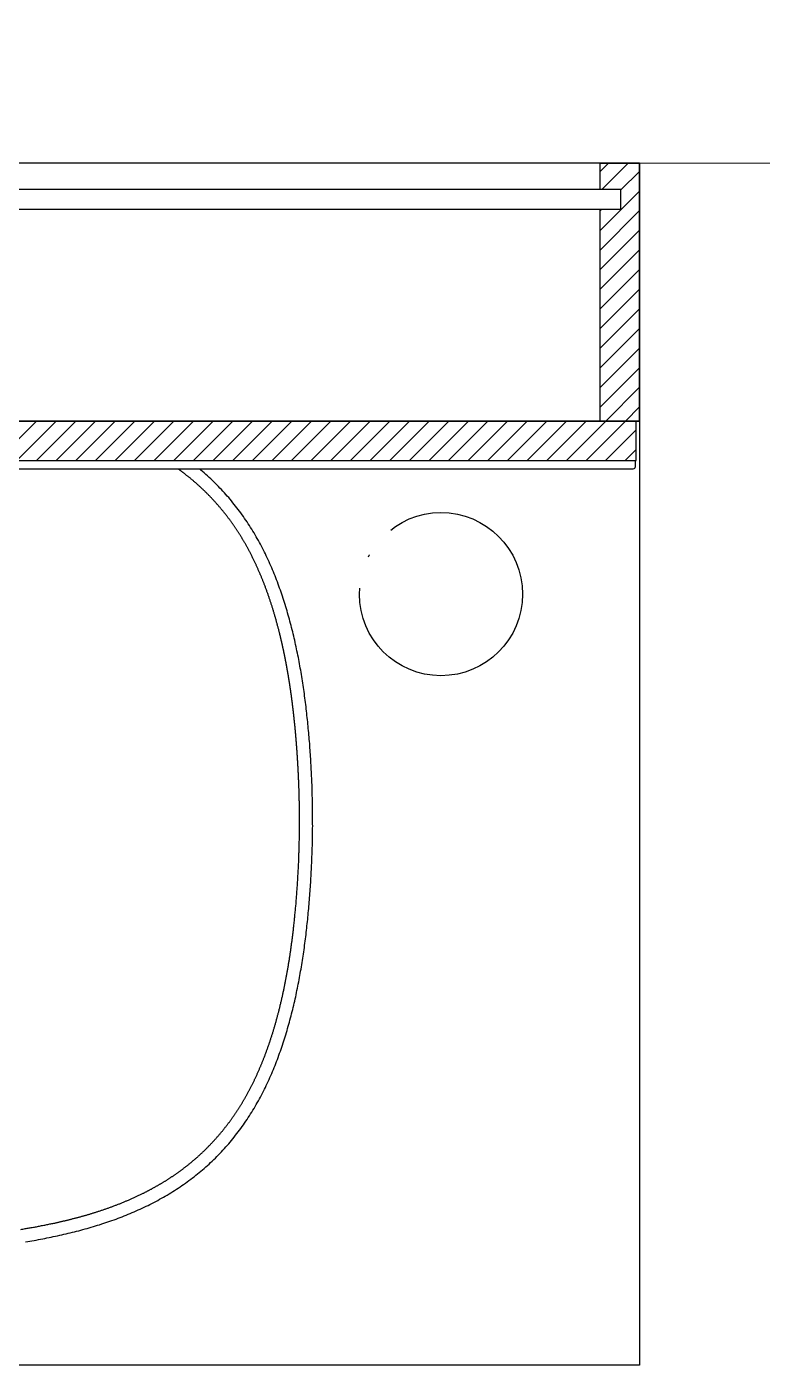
# Model space of a CAD drawing. Header units: millimetres. Extents: x 694231 to 734331, y 4486031 to 4541543.
# Drawn here: x 723765 to 723798.7, y 4490596.2 to 4490657.4 of the extents above; entities that cross this region are included whole.
import ezdxf

# ---------------------------------------------------------------- set-up
doc = ezdxf.new("R2010")
doc.units = ezdxf.units.MM
doc.set_wipeout_variables(frame=1)
doc.linetypes.add('ACAD_ISO04W100', pattern=[30, 24, -3, 0, -3])
doc.layers.add('DBM_w_sld', color=111, linetype='Continuous', lineweight=20)
for name, color, linetype in [('Deko_Ahsap01', 23, 'Continuous'), ('Deko_Ahsap02', 251, 'Continuous'), ('Deko_Semboller02', 55, 'ACAD_ISO04W100'), ('Deko_Tarama Ahsap', 8, 'Continuous'), ('PIU YAZI', 7, 'Continuous'), ('Piu_Vitrifiye', 143, 'Continuous')]:
    doc.layers.add(name, color=color, linetype=linetype)
pattern_1 = [(135, (-14398.63643, 3082.1264), (-0.449012806, -0.449012806), [])]

# ---------------------------------------------------------------- blocks, each defined once
blk = doc.blocks.new('ebeveynlavabo')
at = {"layer": 'Piu_Vitrifiye'}
for p, q in [((8257.303, 559.67), (8257.406, 559.654)), ((8257.406, 559.654), (8257.508, 559.637)), ((8257.508, 559.637), (8257.61, 559.619)), ((8257.61, 559.619), (8257.712, 559.6)), ((8257.712, 559.6), (8257.814, 559.582)), ((8257.814, 559.582), (8257.916, 559.563)), ((8257.916, 559.563), (8258.018, 559.544)), ((8258.018, 559.544), (8258.12, 559.525)), ((8258.12, 559.525), (8258.221, 559.506)), ((8258.221, 559.506), (8258.323, 559.486)), ((8258.323, 559.486), (8258.424, 559.464)), ((8258.424, 559.464), (8258.526, 559.443)), ((8258.526, 559.443), (8258.627, 559.422)), ((8258.627, 559.422), (8258.729, 559.4)), ((8258.729, 559.4), (8258.83, 559.379)), ((8258.83, 559.379), (8258.931, 559.357)), ((8258.931, 559.357), (8259.032, 559.335)), ((8259.032, 559.335), (8259.133, 559.311)), ((8259.133, 559.311), (8259.234, 559.286)), ((8259.234, 559.286), (8259.335, 559.262)), ((8259.335, 559.262), (8259.435, 559.238)), ((8259.435, 559.238), (8259.536, 559.214)), ((8259.536, 559.214), (8259.637, 559.189)), ((8259.637, 559.189), (8259.738, 559.165)), ((8259.738, 559.165), (8259.838, 559.138)), ((8259.838, 559.138), (8259.938, 559.111)), ((8259.938, 559.111), (8260.038, 559.084)), ((8260.038, 559.084), (8260.138, 559.057)), ((8260.138, 559.057), (8260.238, 559.03)), ((8260.238, 559.03), (8260.337, 559)), ((8260.337, 559), (8260.436, 558.971)), ((8260.436, 558.971), (8260.536, 558.941)), ((8260.536, 558.941), (8260.635, 558.912)), ((8260.635, 558.912), (8260.734, 558.882)), ((8260.734, 558.882), (8260.833, 558.851)), ((8260.833, 558.851), (8260.932, 558.819)), ((8260.932, 558.819), (8261.03, 558.786)), ((8261.03, 558.786), (8261.128, 558.754)), ((8261.128, 558.754), (8261.227, 558.721)), ((8261.227, 558.721), (8261.325, 558.689)), ((8261.325, 558.689), (8261.422, 558.653)), ((8261.422, 558.653), (8261.52, 558.618)), ((8261.52, 558.618), (8261.617, 558.582)), ((8261.617, 558.582), (8261.714, 558.547)), ((8261.714, 558.547), (8261.812, 558.511)), ((8261.812, 558.511), (8261.908, 558.473)), ((8261.908, 558.473), (8262.004, 558.435)), ((8262.004, 558.435), (8262.1, 558.396)), ((8262.1, 558.396), (8262.197, 558.357)), ((8262.197, 558.357), (8262.293, 558.318)), ((8262.293, 558.318), (8262.388, 558.278)), ((8262.388, 558.278), (8262.483, 558.236)), ((8262.483, 558.236), (8262.578, 558.194)), ((8262.578, 558.194), (8262.672, 558.152)), ((8262.672, 558.152), (8262.767, 558.11)), ((8262.767, 558.11), (8262.861, 558.067)), ((8262.861, 558.067), (8262.955, 558.022)), ((8262.955, 558.022), (8263.048, 557.976)), ((8263.048, 557.976), (8263.141, 557.93)), ((8263.141, 557.93), (8263.233, 557.885)), ((8263.233, 557.885), (8263.326, 557.839)), ((8263.326, 557.839), (8263.418, 557.791)), ((8263.418, 557.791), (8263.509, 557.742)), ((8263.509, 557.742), (8263.6, 557.692)), ((8263.6, 557.692), (8263.692, 557.643)), ((8263.692, 557.643), (8263.783, 557.593)), ((8263.783, 557.593), (8263.873, 557.543)), ((8263.873, 557.543), (8263.962, 557.49)), ((8263.962, 557.49), (8264.051, 557.438)), ((8264.051, 557.438), (8264.141, 557.385)), ((8264.141, 557.385), (8264.23, 557.332)), ((8264.23, 557.332), (8264.317, 557.276)), ((8264.317, 557.276), (8264.404, 557.22)), ((8264.404, 557.22), (8264.492, 557.164)), ((8264.492, 557.164), (8264.579, 557.108)), ((8264.579, 557.108), (8264.665, 557.051)), ((8264.665, 557.051), (8264.75, 556.992)), ((8264.75, 556.992), (8264.835, 556.933)), ((8264.835, 556.933), (8264.92, 556.873)), ((8264.92, 556.873), (8265.005, 556.813)), ((8265.005, 556.813), (8265.088, 556.751)), ((8265.088, 556.751), (8265.171, 556.689)), ((8265.171, 556.689), (8265.253, 556.627)), ((8265.253, 556.627), (8265.336, 556.565)), ((8265.336, 556.565), (8265.417, 556.5)), ((8265.417, 556.5), (8265.497, 556.434)), ((8265.497, 556.434), (8265.578, 556.369)), ((8265.578, 556.369), (8265.658, 556.304)), ((8265.658, 556.304), (8265.737, 556.236)), ((8265.737, 556.236), (8265.815, 556.168)), ((8265.815, 556.168), (8265.893, 556.1)), ((8265.893, 556.1), (8265.971, 556.031)), ((8265.971, 556.031), (8266.047, 555.962)), ((8266.047, 555.962), (8266.122, 555.89)), ((8266.122, 555.89), (8266.198, 555.819)), ((8266.198, 555.819), (8266.273, 555.748)), ((8266.273, 555.748), (8266.348, 555.676)), ((8266.348, 555.676), (8266.42, 555.602)), ((8266.42, 555.602), (8266.492, 555.528)), ((8266.492, 555.528), (8266.565, 555.453)), ((8266.565, 555.453), (8266.637, 555.379)), ((8266.637, 555.379), (8266.707, 555.303)), ((8266.707, 555.303), (8266.776, 555.226)), ((8266.776, 555.226), (8266.846, 555.149)), ((8266.846, 555.149), (8266.915, 555.072)), ((8266.915, 555.072), (8266.983, 554.994)), ((8266.983, 554.994), (8267.049, 554.914)), ((8267.049, 554.914), (8267.116, 554.835)), ((8267.116, 554.835), (8267.182, 554.755)), ((8267.182, 554.755), (8267.248, 554.675)), ((8267.248, 554.675), (8267.311, 554.593)), ((8267.311, 554.593), (8267.374, 554.511)), ((8267.374, 554.511), (8267.438, 554.429)), ((8267.438, 554.429), (8267.501, 554.347)), ((8267.501, 554.347), (8267.561, 554.263)), ((8267.561, 554.263), (8267.622, 554.178)), ((8267.622, 554.178), (8267.682, 554.094)), ((8267.682, 554.094), (8267.742, 554.01)), ((8267.742, 554.01), (8267.8, 553.924)), ((8267.8, 553.924), (8267.857, 553.838)), ((8267.857, 553.838), (8267.914, 553.751)), ((8267.914, 553.751), (8267.971, 553.665)), ((8267.971, 553.665), (8268.027, 553.577)), ((8268.027, 553.577), (8268.081, 553.489)), ((8268.081, 553.489), (8268.135, 553.401)), ((8268.135, 553.401), (8268.189, 553.312)), ((8268.189, 553.312), (8268.243, 553.224)), ((8268.243, 553.224), (8268.294, 553.133)), ((8268.294, 553.133), (8268.345, 553.043)), ((8268.345, 553.043), (8268.396, 552.953)), ((8268.396, 552.953), (8268.447, 552.863)), ((8268.447, 552.863), (8268.495, 552.771)), ((8268.495, 552.771), (8268.543, 552.679)), ((8268.543, 552.679), (8268.59, 552.587)), ((8268.59, 552.587), (8268.637, 552.495)), ((8268.637, 552.495), (8268.685, 552.402)), ((8268.685, 552.402), (8268.731, 552.31)), ((8268.731, 552.31), (8268.775, 552.216)), ((8268.775, 552.216), (8268.819, 552.122)), ((8268.819, 552.122), (8268.862, 552.028)), ((8268.862, 552.028), (8268.906, 551.934)), ((8268.906, 551.934), (8268.95, 551.84)), ((8268.95, 551.84), (8268.99, 551.745)), ((8268.99, 551.745), (8269.031, 551.649)), ((8269.031, 551.649), (8269.071, 551.554)), ((8269.071, 551.554), (8269.112, 551.458)), ((8269.112, 551.458), (8269.152, 551.363)), ((8269.152, 551.363), (8269.19, 551.267)), ((8269.19, 551.267), (8269.227, 551.17)), ((8269.227, 551.17), (8269.265, 551.073)), ((8269.265, 551.073), (8269.302, 550.977)), ((8269.302, 550.977), (8269.339, 550.88)), ((8269.339, 550.88), (8269.375, 550.783)), ((8269.375, 550.783), (8269.41, 550.685)), ((8269.41, 550.685), (8269.444, 550.587)), ((8269.444, 550.587), (8269.478, 550.489)), ((8269.478, 550.489), (8269.512, 550.392)), ((8269.512, 550.392), (8269.546, 550.294)), ((8269.546, 550.294), (8269.578, 550.195)), ((8269.578, 550.195), (8269.609, 550.096)), ((8269.609, 550.096), (8269.641, 549.998)), ((8269.641, 549.998), (8269.672, 549.899)), ((8269.672, 549.899), (8269.704, 549.8)), ((8269.704, 549.8), (8269.734, 549.701)), ((8269.734, 549.701), (8269.762, 549.601)), ((8269.762, 549.601), (8269.791, 549.502)), ((8269.791, 549.502), (8269.82, 549.402)), ((8269.82, 549.402), (8269.848, 549.303)), ((8269.848, 549.303), (8269.877, 549.203)), ((8269.877, 549.203), (8269.903, 549.103)), ((8269.903, 549.103), (8269.929, 549.003)), ((8269.929, 549.003), (8269.956, 548.902)), ((8269.956, 548.902), (8269.982, 548.802)), ((8269.982, 548.802), (8270.008, 548.702)), ((8270.008, 548.702), (8270.032, 548.601)), ((8270.032, 548.601), (8270.056, 548.5)), ((8270.056, 548.5), (8270.079, 548.399)), ((8270.079, 548.399), (8270.103, 548.299)), ((8270.103, 548.299), (8270.127, 548.198)), ((8270.127, 548.198), (8270.15, 548.097)), ((8270.15, 548.097), (8270.174, 547.996)), ((8270.174, 547.996), (8270.195, 547.895)), ((8270.195, 547.895), (8270.216, 547.793)), ((8270.216, 547.793), (8270.237, 547.691)), ((8270.237, 547.691), (8270.258, 547.59)), ((8270.258, 547.59), (8270.278, 547.488)), ((8270.278, 547.488), (8270.299, 547.387)), ((8270.299, 547.387), (8270.32, 547.285)), ((8270.32, 547.285), (8270.339, 547.184)), ((8270.339, 547.184), (8270.357, 547.082)), ((8270.357, 547.082), (8270.375, 546.98)), ((8270.375, 546.98), (8270.393, 546.878)), ((8270.393, 546.878), (8270.411, 546.775)), ((8270.411, 546.775), (8270.429, 546.673)), ((8270.429, 546.673), (8270.448, 546.571)), ((8270.448, 546.571), (8270.465, 546.469)), ((8270.465, 546.469), (8270.48, 546.367)), ((8270.48, 546.367), (8270.496, 546.264)), ((8270.496, 546.264), (8270.512, 546.162)), ((8270.512, 546.162), (8270.527, 546.06)), ((8270.527, 546.06), (8270.543, 545.957)), ((8270.543, 545.957), (8270.559, 545.855)), ((8270.559, 545.855), (8270.574, 545.752)), ((8270.574, 545.752), (8270.587, 545.649)), ((8270.587, 545.649), (8270.601, 545.547)), ((8270.601, 545.547), (8270.614, 545.444)), ((8270.614, 545.444), (8270.628, 545.341)), ((8270.628, 545.341), (8270.641, 545.238)), ((8270.641, 545.238), (8270.654, 545.136)), ((8270.654, 545.136), (8270.668, 545.033)), ((8270.668, 545.033), (8270.679, 544.93)), ((8270.679, 544.93), (8270.69, 544.827)), ((8270.69, 544.827), (8270.702, 544.724)), ((8270.702, 544.724), (8270.713, 544.621)), ((8270.713, 544.621), (8270.725, 544.518)), ((8270.725, 544.518), (8270.736, 544.415)), ((8270.736, 544.415), (8270.748, 544.312)), ((8270.748, 544.312), (8270.757, 544.209)), ((8270.757, 544.209), (8270.767, 544.106)), ((8270.767, 544.106), (8270.776, 544.003)), ((8270.776, 544.003), (8270.786, 543.899)), ((8270.786, 543.899), (8270.795, 543.796)), ((8270.795, 543.796), (8270.805, 543.693)), ((8270.805, 543.693), (8270.815, 543.59)), ((8270.815, 543.59), (8270.823, 543.487)), ((8270.823, 543.487), (8270.831, 543.383)), ((8270.831, 543.383), (8270.838, 543.28)), ((8270.838, 543.28), (8270.846, 543.177)), ((8270.846, 543.177), (8270.854, 543.073)), ((8270.854, 543.073), (8270.862, 542.97)), ((8270.862, 542.97), (8270.87, 542.867)), ((8270.87, 542.867), (8270.876, 542.763)), ((8270.876, 542.763), (8270.882, 542.66)), ((8270.882, 542.66), (8270.889, 542.556)), ((8270.889, 542.556), (8270.895, 542.453)), ((8270.895, 542.453), (8270.901, 542.35)), ((8270.901, 542.35), (8270.907, 542.246)), ((8270.907, 542.246), (8270.913, 542.143)), ((8270.913, 542.143), (8270.919, 542.039)), ((8270.919, 542.039), (8270.925, 541.936)), ((8270.925, 541.936), (8270.93, 541.832)), ((8270.93, 541.832), (8270.934, 541.729)), ((8270.934, 541.729), (8270.938, 541.625)), ((8270.938, 541.625), (8270.942, 541.522)), ((8270.942, 541.522), (8270.946, 541.418)), ((8270.946, 541.418), (8270.95, 541.315)), ((8270.95, 541.315), (8270.954, 541.211)), ((8270.954, 541.211), (8270.958, 541.108)), ((8270.958, 541.108), (8270.962, 541.004)), ((8270.962, 541.004), (8270.966, 540.9)), ((8270.966, 540.9), (8270.968, 540.797)), ((8270.968, 540.797), (8270.97, 540.693)), ((8270.97, 540.693), (8270.972, 540.59)), ((8270.972, 540.59), (8270.974, 540.486)), ((8270.974, 540.486), (8270.976, 540.382)), ((8270.976, 540.382), (8270.977, 540.279)), ((8270.977, 540.279), (8270.979, 540.175)), ((8270.979, 540.175), (8270.981, 540.072)), ((8270.981, 540.072), (8270.983, 539.968)), ((8270.982, 539.45), (8270.981, 539.346)), ((8270.983, 539.657), (8270.982, 539.554)), ((8270.982, 539.554), (8270.982, 539.45)), ((8270.983, 539.968), (8270.984, 539.864)), ((8270.984, 539.864), (8270.983, 539.761)), ((8270.983, 539.761), (8270.983, 539.657)), ((8270.977, 538.828), (8270.975, 538.725)), ((8270.98, 538.932), (8270.977, 538.828)), ((8270.981, 539.139), (8270.98, 539.036)), ((8270.98, 539.036), (8270.98, 538.932)), ((8270.981, 539.346), (8270.981, 539.243)), ((8270.981, 539.243), (8270.981, 539.139)), ((8270.961, 538.207), (8270.959, 538.103)), ((8270.964, 538.31), (8270.961, 538.207)), ((8270.967, 538.414), (8270.964, 538.31)), ((8270.969, 538.518), (8270.967, 538.414)), ((8270.972, 538.621), (8270.969, 538.518)), ((8270.975, 538.725), (8270.972, 538.621)), ((8270.939, 537.586), (8270.934, 537.482)), ((8270.943, 537.689), (8270.939, 537.586)), ((8270.948, 537.793), (8270.943, 537.689)), ((8270.953, 537.896), (8270.948, 537.793)), ((8270.956, 538), (8270.953, 537.896)), ((8270.959, 538.103), (8270.956, 538)), ((8270.91, 536.965), (8270.903, 536.861)), ((8270.915, 537.068), (8270.91, 536.965)), ((8270.919, 537.172), (8270.915, 537.068)), ((8270.924, 537.275), (8270.919, 537.172)), ((8270.929, 537.379), (8270.924, 537.275)), ((8270.934, 537.482), (8270.929, 537.379)), ((8270.869, 536.344), (8270.862, 536.241)), ((8270.876, 536.448), (8270.869, 536.344)), ((8270.883, 536.551), (8270.876, 536.448)), ((8270.89, 536.654), (8270.883, 536.551)), ((8270.897, 536.758), (8270.89, 536.654)), ((8270.903, 536.861), (8270.897, 536.758)), ((8270.814, 535.621), (8270.804, 535.518)), ((8270.823, 535.724), (8270.814, 535.621)), ((8270.832, 535.827), (8270.823, 535.724)), ((8270.841, 535.931), (8270.832, 535.827)), ((8270.848, 536.034), (8270.841, 535.931)), ((8270.855, 536.137), (8270.848, 536.034)), ((8270.862, 536.241), (8270.855, 536.137)), ((8270.759, 535.002), (8270.748, 534.899)), ((8270.768, 535.105), (8270.759, 535.002)), ((8270.777, 535.208), (8270.768, 535.105)), ((8270.786, 535.311), (8270.777, 535.208)), ((8270.795, 535.415), (8270.786, 535.311)), ((8270.804, 535.518), (8270.795, 535.415)), ((8270.69, 534.384), (8270.678, 534.281)), ((8270.701, 534.487), (8270.69, 534.384)), ((8270.713, 534.59), (8270.701, 534.487)), ((8270.724, 534.693), (8270.713, 534.59)), ((8270.736, 534.796), (8270.724, 534.693)), ((8270.748, 534.899), (8270.736, 534.796)), ((8270.615, 533.767), (8270.601, 533.664)), ((8270.629, 533.869), (8270.615, 533.767)), ((8270.643, 533.972), (8270.629, 533.869)), ((8270.655, 534.075), (8270.643, 533.972)), ((8270.666, 534.178), (8270.655, 534.075)), ((8270.678, 534.281), (8270.666, 534.178)), ((8270.528, 533.151), (8270.512, 533.049)), ((8270.545, 533.253), (8270.528, 533.151)), ((8270.559, 533.356), (8270.545, 533.253)), ((8270.573, 533.459), (8270.559, 533.356)), ((8270.587, 533.561), (8270.573, 533.459)), ((8270.601, 533.664), (8270.587, 533.561)), ((8270.413, 532.435), (8270.394, 532.333)), ((8270.431, 532.537), (8270.413, 532.435)), ((8270.447, 532.639), (8270.431, 532.537)), ((8270.464, 532.742), (8270.447, 532.639)), ((8270.48, 532.844), (8270.464, 532.742)), ((8270.496, 532.946), (8270.48, 532.844)), ((8270.512, 533.049), (8270.496, 532.946)), ((8270.301, 531.824), (8270.28, 531.722)), ((8270.319, 531.926), (8270.301, 531.824)), ((8270.338, 532.027), (8270.319, 531.926)), ((8270.357, 532.129), (8270.338, 532.027)), ((8270.375, 532.231), (8270.357, 532.129)), ((8270.394, 532.333), (8270.375, 532.231)), ((8270.173, 531.215), (8270.152, 531.114)), ((8270.194, 531.317), (8270.173, 531.215)), ((8270.216, 531.418), (8270.194, 531.317)), ((8270.237, 531.519), (8270.216, 531.418)), ((8270.258, 531.621), (8270.237, 531.519)), ((8270.28, 531.722), (8270.258, 531.621)), ((8270.008, 530.509), (8269.982, 530.409)), ((8270.033, 530.609), (8270.008, 530.509)), ((8270.057, 530.71), (8270.033, 530.609)), ((8270.081, 530.811), (8270.057, 530.71)), ((8270.105, 530.912), (8270.081, 530.811)), ((8270.128, 531.013), (8270.105, 530.912)), ((8270.152, 531.114), (8270.128, 531.013)), ((8269.849, 529.908), (8269.82, 529.808)), ((8269.877, 530.008), (8269.849, 529.908)), ((8269.903, 530.108), (8269.877, 530.008)), ((8269.93, 530.208), (8269.903, 530.108)), ((8269.956, 530.308), (8269.93, 530.208)), ((8269.982, 530.409), (8269.956, 530.308)), ((8269.672, 529.312), (8269.641, 529.213)), ((8269.704, 529.411), (8269.672, 529.312)), ((8269.734, 529.51), (8269.704, 529.411)), ((8269.763, 529.609), (8269.734, 529.51)), ((8269.791, 529.709), (8269.763, 529.609)), ((8269.82, 529.808), (8269.791, 529.709)), ((8269.444, 528.624), (8269.41, 528.526)), ((8269.478, 528.721), (8269.444, 528.624)), ((8269.512, 528.819), (8269.478, 528.721)), ((8269.546, 528.917), (8269.512, 528.819)), ((8269.578, 529.016), (8269.546, 528.917)), ((8269.61, 529.114), (8269.578, 529.016)), ((8269.641, 529.213), (8269.61, 529.114)), ((8269.228, 528.041), (8269.191, 527.944)), ((8269.265, 528.137), (8269.228, 528.041)), ((8269.302, 528.234), (8269.265, 528.137)), ((8269.339, 528.331), (8269.302, 528.234)), ((8269.376, 528.428), (8269.339, 528.331)), ((8269.41, 528.526), (8269.376, 528.428)), ((8268.95, 527.371), (8268.906, 527.277)), ((8268.991, 527.466), (8268.95, 527.371)), ((8269.031, 527.562), (8268.991, 527.466)), ((8269.071, 527.657), (8269.031, 527.562)), ((8269.112, 527.752), (8269.071, 527.657)), ((8269.152, 527.848), (8269.112, 527.752)), ((8269.191, 527.944), (8269.152, 527.848)), ((8268.638, 526.716), (8268.591, 526.624)), ((8268.685, 526.809), (8268.638, 526.716)), ((8268.731, 526.901), (8268.685, 526.809)), ((8268.775, 526.995), (8268.731, 526.901)), ((8268.819, 527.089), (8268.775, 526.995)), ((8268.862, 527.183), (8268.819, 527.089)), ((8268.906, 527.277), (8268.862, 527.183)), ((8268.295, 526.077), (8268.242, 525.988)), ((8268.345, 526.168), (8268.295, 526.077)), ((8268.395, 526.258), (8268.345, 526.168)), ((8268.445, 526.349), (8268.395, 526.258)), ((8268.495, 526.44), (8268.445, 526.349)), ((8268.544, 526.532), (8268.495, 526.44)), ((8268.591, 526.624), (8268.544, 526.532)), ((8267.915, 525.46), (8267.858, 525.373)), ((8267.971, 525.547), (8267.915, 525.46)), ((8268.027, 525.634), (8267.971, 525.547)), ((8268.083, 525.721), (8268.027, 525.634)), ((8268.136, 525.81), (8268.083, 525.721)), ((8268.189, 525.899), (8268.136, 525.81)), ((8268.242, 525.988), (8268.189, 525.899)), ((8267.438, 524.782), (8267.375, 524.699)), ((8267.5, 524.865), (8267.438, 524.782)), ((8267.563, 524.947), (8267.5, 524.865)), ((8267.623, 525.032), (8267.563, 524.947)), ((8267.682, 525.117), (8267.623, 525.032)), ((8267.741, 525.202), (8267.682, 525.117)), ((8267.801, 525.287), (8267.741, 525.202)), ((8267.858, 525.373), (8267.801, 525.287)), ((8266.914, 524.139), (8266.846, 524.062)), ((8266.983, 524.217), (8266.914, 524.139)), ((8267.051, 524.296), (8266.983, 524.217)), ((8267.116, 524.376), (8267.051, 524.296)), ((8267.182, 524.456), (8267.116, 524.376)), ((8267.247, 524.536), (8267.182, 524.456)), ((8267.313, 524.617), (8267.247, 524.536)), ((8267.375, 524.699), (8267.313, 524.617)), ((8266.347, 523.536), (8266.272, 523.464)), ((8266.421, 523.608), (8266.347, 523.536)), ((8266.493, 523.682), (8266.421, 523.608)), ((8266.565, 523.757), (8266.493, 523.682)), ((8266.636, 523.833), (8266.565, 523.757)), ((8266.708, 523.908), (8266.636, 523.833)), ((8266.777, 523.984), (8266.708, 523.908)), ((8266.846, 524.062), (8266.777, 523.984)), ((8265.657, 522.908), (8265.578, 522.842)), ((8265.737, 522.974), (8265.657, 522.908)), ((8265.816, 523.042), (8265.737, 522.974)), ((8265.893, 523.111), (8265.816, 523.042)), ((8265.97, 523.18), (8265.893, 523.111)), ((8266.047, 523.25), (8265.97, 523.18)), ((8266.124, 523.319), (8266.047, 523.25)), ((8266.198, 523.391), (8266.124, 523.319)), ((8266.272, 523.464), (8266.198, 523.391)), ((8264.836, 522.278), (8264.751, 522.218)), ((8264.92, 522.338), (8264.836, 522.278)), ((8265.005, 522.398), (8264.92, 522.338)), ((8265.089, 522.458), (8265.005, 522.398)), ((8265.171, 522.521), (8265.089, 522.458)), ((8265.253, 522.584), (8265.171, 522.521)), ((8265.335, 522.647), (8265.253, 522.584)), ((8265.418, 522.71), (8265.335, 522.647)), ((8265.498, 522.776), (8265.418, 522.71)), ((8265.578, 522.842), (8265.498, 522.776)), ((8263.783, 521.617), (8263.692, 521.568)), ((8263.874, 521.667), (8263.783, 521.617)), ((8263.963, 521.72), (8263.874, 521.667)), ((8264.052, 521.773), (8263.963, 521.72)), ((8264.14, 521.827), (8264.052, 521.773)), ((8264.229, 521.88), (8264.14, 521.827)), ((8264.318, 521.933), (8264.229, 521.88)), ((8264.405, 521.989), (8264.318, 521.933)), ((8264.492, 522.046), (8264.405, 521.989)), ((8264.579, 522.103), (8264.492, 522.046)), ((8264.665, 522.16), (8264.579, 522.103)), ((8264.751, 522.218), (8264.665, 522.16)), ((8262.483, 520.974), (8262.389, 520.932)), ((8262.578, 521.017), (8262.483, 520.974)), ((8262.673, 521.059), (8262.578, 521.017)), ((8262.767, 521.101), (8262.673, 521.059)), ((8262.862, 521.143), (8262.767, 521.101)), ((8262.955, 521.188), (8262.862, 521.143)), ((8263.048, 521.234), (8262.955, 521.188)), ((8263.141, 521.28), (8263.048, 521.234)), ((8263.234, 521.326), (8263.141, 521.28)), ((8263.327, 521.372), (8263.234, 521.326)), ((8263.419, 521.419), (8263.327, 521.372)), ((8263.51, 521.469), (8263.419, 521.419)), ((8263.601, 521.518), (8263.51, 521.469)), ((8263.692, 521.568), (8263.601, 521.518)), ((8260.734, 520.329), (8260.635, 520.3)), ((8260.833, 520.36), (8260.734, 520.329)), ((8260.932, 520.392), (8260.833, 520.36)), ((8261.03, 520.425), (8260.932, 520.392)), ((8261.129, 520.457), (8261.03, 520.425)), ((8261.227, 520.49), (8261.129, 520.457)), ((8261.325, 520.523), (8261.227, 520.49)), ((8261.423, 520.558), (8261.325, 520.523)), ((8261.52, 520.593), (8261.423, 520.558)), ((8261.617, 520.629), (8261.52, 520.593)), ((8261.715, 520.665), (8261.617, 520.629)), ((8261.812, 520.7), (8261.715, 520.665)), ((8261.909, 520.738), (8261.812, 520.7)), ((8262.005, 520.776), (8261.909, 520.738)), ((8262.101, 520.815), (8262.005, 520.776)), ((8262.197, 520.854), (8262.101, 520.815)), ((8262.293, 520.893), (8262.197, 520.854)), ((8262.389, 520.932), (8262.293, 520.893)), ((8258.12, 519.685), (8258.018, 519.667)), ((8258.221, 519.706), (8258.12, 519.685)), ((8258.323, 519.727), (8258.221, 519.706)), ((8258.424, 519.748), (8258.323, 519.727)), ((8258.526, 519.769), (8258.424, 519.748)), ((8258.627, 519.789), (8258.526, 519.769)), ((8258.729, 519.81), (8258.627, 519.789)), ((8258.83, 519.831), (8258.729, 519.81)), ((8258.931, 519.854), (8258.83, 519.831)), ((8259.032, 519.878), (8258.931, 519.854)), ((8259.133, 519.901), (8259.032, 519.878)), ((8259.234, 519.925), (8259.133, 519.901)), ((8259.335, 519.949), (8259.234, 519.925)), ((8259.436, 519.972), (8259.335, 519.949)), ((8259.537, 519.996), (8259.436, 519.972)), ((8259.637, 520.022), (8259.537, 519.996)), ((8259.737, 520.048), (8259.637, 520.022)), ((8259.837, 520.075), (8259.737, 520.048)), ((8259.937, 520.102), (8259.837, 520.075)), ((8260.038, 520.128), (8259.937, 520.102)), ((8260.138, 520.155), (8260.038, 520.128)), ((8260.238, 520.182), (8260.138, 520.155)), ((8260.337, 520.21), (8260.238, 520.182)), ((8260.437, 520.24), (8260.337, 520.21)), ((8260.536, 520.27), (8260.437, 520.24)), ((8260.635, 520.3), (8260.536, 520.27)), ((8257.406, 519.557), (8257.304, 519.539)), ((8257.508, 519.576), (8257.406, 519.557)), ((8257.61, 519.594), (8257.508, 519.576)), ((8257.712, 519.612), (8257.61, 519.594)), ((8257.814, 519.63), (8257.712, 519.612)), ((8257.916, 519.649), (8257.814, 519.63)), ((8258.018, 519.667), (8257.916, 519.649))]:
    blk.add_line(p, q, dxfattribs=at)
for points in [[(8257.083, 559.076), (8257.873, 558.938)], [(8257.873, 558.938), (8258.659, 558.779)], [(8258.659, 558.779), (8259.178, 558.661)], [(8259.178, 558.661), (8259.693, 558.533)], [(8259.693, 558.533), (8260.206, 558.392)], [(8260.206, 558.392), (8260.714, 558.237)], [(8260.714, 558.237), (8261.275, 558.047)], [(8261.275, 558.047), (8261.828, 557.838)], [(8261.828, 557.838), (8262.373, 557.607)], [(8262.373, 557.607), (8262.909, 557.355)], [(8262.909, 557.355), (8263.297, 557.154)], [(8263.297, 557.154), (8263.677, 556.941)], [(8263.677, 556.941), (8264.051, 556.714)], [(8264.051, 556.714), (8264.415, 556.474)], [(8264.415, 556.474), (8264.77, 556.219)], [(8264.77, 556.219), (8265.125, 555.943)], [(8265.125, 555.943), (8265.468, 555.651)], [(8265.468, 555.651), (8265.799, 555.346)], [(8265.799, 555.346), (8266.117, 555.027)], [(8266.117, 555.027), (8266.422, 554.696)], [(8266.422, 554.696), (8266.717, 554.346)], [(8266.717, 554.346), (8266.998, 553.985)], [(8266.998, 553.985), (8267.264, 553.612)], [(8267.264, 553.612), (8267.515, 553.23)], [(8267.515, 553.23), (8267.752, 552.838)], [(8267.752, 552.838), (8268.011, 552.364)], [(8268.011, 552.364), (8268.25, 551.88)], [(8268.25, 551.88), (8268.471, 551.386)], [(8268.471, 551.386), (8268.674, 550.886)], [(8268.674, 550.886), (8268.881, 550.323)], [(8268.881, 550.323), (8269.068, 549.754)], [(8269.068, 549.754), (8269.239, 549.18)], [(8269.239, 549.18), (8269.393, 548.601)], [(8269.393, 548.601), (8269.55, 547.936)], [(8269.55, 547.936), (8269.689, 547.268)], [(8269.689, 547.268), (8269.812, 546.596)], [(8269.812, 546.596), (8269.919, 545.921)], [(8269.919, 545.921), (8270.012, 545.244)], [(8270.012, 545.244), (8270.093, 544.566)], [(8270.093, 544.566), (8270.19, 543.577)], [(8270.19, 543.577), (8270.265, 542.586)], [(8270.265, 542.586), (8270.317, 541.594)], [(8270.317, 541.594), (8270.348, 540.601)], [(8270.348, 540.601), (8270.359, 539.608)], [(8270.359, 539.606), (8270.357, 539.339)], [(8270.359, 539.608), (8270.359, 539.606)], [(8270.351, 538.81), (8270.346, 538.548)], [(8270.355, 539.073), (8270.351, 538.81)], [(8270.357, 539.339), (8270.355, 539.073)], [(8270.339, 538.29), (8270.331, 538.032)], [(8270.346, 538.548), (8270.339, 538.29)], [(8270.31, 537.525), (8270.299, 537.275)], [(8270.321, 537.778), (8270.31, 537.525)], [(8270.331, 538.032), (8270.321, 537.778)], [(8270.285, 537.026), (8270.271, 536.782)], [(8270.299, 537.275), (8270.285, 537.026)], [(8270.24, 536.297), (8270.222, 536.056)], [(8270.256, 536.537), (8270.24, 536.297)], [(8270.271, 536.782), (8270.256, 536.537)], [(8270.204, 535.821), (8270.184, 535.585)], [(8270.222, 536.056), (8270.204, 535.821)], [(8270.142, 535.122), (8270.119, 534.896)], [(8270.164, 535.354), (8270.142, 535.122)], [(8270.184, 535.585), (8270.164, 535.354)], [(8270.07, 534.447), (8270.044, 534.225)], [(8270.095, 534.669), (8270.07, 534.447)], [(8270.119, 534.896), (8270.095, 534.669)], [(8269.989, 533.79), (8269.96, 533.577)], [(8270.017, 534.007), (8269.989, 533.79)], [(8270.044, 534.225), (8270.017, 534.007)], [(8269.898, 533.155), (8269.866, 532.947)], [(8269.93, 533.364), (8269.898, 533.155)], [(8269.96, 533.577), (8269.93, 533.364)], [(8269.798, 532.54), (8269.763, 532.341)], [(8269.833, 532.743), (8269.798, 532.54)], [(8269.866, 532.947), (8269.833, 532.743)], [(8269.69, 531.948), (8269.651, 531.754)], [(8269.727, 532.142), (8269.69, 531.948)], [(8269.763, 532.341), (8269.727, 532.142)], [(8269.531, 531.19), (8269.488, 531.006)], [(8269.572, 531.375), (8269.531, 531.19)], [(8269.612, 531.564), (8269.572, 531.375)], [(8269.651, 531.754), (8269.612, 531.564)], [(8269.402, 530.646), (8269.249, 530.069)], [(8269.446, 530.826), (8269.402, 530.646)], [(8269.488, 531.006), (8269.446, 530.826)], [(8269.249, 530.069), (8269.081, 529.497)], [(8269.081, 529.497), (8268.895, 528.93)], [(8268.895, 528.93), (8268.691, 528.369)], [(8268.691, 528.369), (8268.489, 527.87)], [(8268.271, 527.378), (8268.034, 526.894)], [(8268.489, 527.87), (8268.271, 527.378)], [(8268.034, 526.894), (8267.778, 526.421)], [(8267.778, 526.421), (8267.544, 526.026)], [(8267.295, 525.641), (8267.032, 525.27)], [(8267.544, 526.026), (8267.295, 525.641)], [(8266.753, 524.909), (8266.463, 524.563)], [(8267.032, 525.27), (8266.753, 524.909)], [(8266.159, 524.229), (8265.844, 523.91)], [(8266.463, 524.563), (8266.159, 524.229)], [(8265.515, 523.604), (8265.177, 523.313)], [(8265.844, 523.91), (8265.515, 523.604)], [(8264.658, 522.91), (8264.487, 522.788)], [(8264.827, 523.036), (8264.658, 522.91)], [(8265.177, 523.313), (8264.827, 523.036)], [(8263.761, 522.322), (8263.57, 522.21)], [(8263.947, 522.435), (8263.761, 522.322)], [(8264.132, 522.55), (8263.947, 522.435)], [(8264.31, 522.667), (8264.132, 522.55)], [(8264.487, 522.788), (8264.31, 522.667)], [(8262.358, 521.597), (8262.145, 521.505)], [(8262.569, 521.693), (8262.358, 521.597)], [(8262.776, 521.791), (8262.569, 521.693)], [(8262.98, 521.893), (8262.776, 521.791)], [(8263.18, 521.996), (8262.98, 521.893)], [(8263.378, 522.102), (8263.18, 521.996)], [(8263.57, 522.21), (8263.378, 522.102)], [(8260.8, 521.002), (8260.134, 520.8)], [(8261.03, 521.079), (8260.8, 521.002)], [(8261.26, 521.159), (8261.03, 521.079)], [(8261.485, 521.241), (8261.26, 521.159)], [(8261.709, 521.326), (8261.485, 521.241)], [(8261.928, 521.414), (8261.709, 521.326)], [(8262.145, 521.505), (8261.928, 521.414)], [(8258.722, 520.447), (8257.978, 520.294)], [(8259.462, 520.62), (8258.722, 520.447)], [(8260.134, 520.8), (8259.462, 520.62)], [(8257.978, 520.294), (8257.168, 520.15)]]:
    blk.add_open_spline(points, degree=1, dxfattribs=at)
blk = doc.blocks.new('eb_banyo_ustdolap')
blk.add_wipeout([(50.986, 0), (151.021, 0), (151.021, -11.8), (150.871, -11.8), (150.871, -13.6), (150.821, -13.6), (150.821, -13.9), (150.817, -13.929), (150.807, -13.952), (150.792, -13.971), (150.779, -13.982), (150.758, -13.993), (150.734, -13.999), (150.676, -14), (101.286, -14), (101.263, -13.997), (101.241, -13.989), (101.232, -13.984), (101.222, -13.977), (101.211, -13.966), (101.201, -13.953), (101.195, -13.94), (101.189, -13.923), (101.187, -13.912), (101.186, -13.89), (101.186, -13.6), (101.136, -13.6), (101.136, -11.8), (100.836, -11.8), (100.836, -13.6), (100.786, -13.6), (100.786, -13.9), (100.785, -13.912), (100.784, -13.923), (100.781, -13.93), (100.779, -13.937), (100.776, -13.944), (100.772, -13.95), (100.768, -13.957), (100.764, -13.963), (100.759, -13.968), (100.752, -13.976), (100.744, -13.982), (100.736, -13.987), (100.718, -13.995), (100.706, -13.998), (100.692, -14), (51.286, -14), (51.274, -13.999), (51.262, -13.997), (51.25, -13.993), (51.243, -13.99), (51.235, -13.986), (51.226, -13.98), (51.22, -13.975), (51.215, -13.971), (51.209, -13.963), (51.204, -13.957), (51.198, -13.948), (51.195, -13.942), (51.192, -13.933), (51.189, -13.924), (51.187, -13.915), (51.186, -13.904), (51.186, -13.894), (51.186, -13.6), (51.136, -13.6), (51.136, -11.8), (50.986, -11.8)]).dxf.layer = 'Deko_Ahsap01'
at = {"layer": 'Deko_Tarama Ahsap', "ltscale": 0.8}
h = blk.add_hatch(dxfattribs=at)
h.set_pattern_fill('ANSI31', color=256, scale=0.2, angle=1170)
h.set_pattern_definition(pattern_1)
h.paths.add_polyline_path([(100.086, -11.8), (101.886, -11.8), (101.886, -2.1), (100.086, -2.1)])
h.paths.add_polyline_path([(52.786, -2.1), (51.836, -2.1), (51.836, -1.2), (52.786, -1.2), (52.786, 0), (50.986, 0), (50.986, -11.8), (52.786, -11.8)])
h.paths.add_polyline_path([(149.221, -2.1), (150.171, -2.1), (150.171, -1.2), (149.221, -1.2), (149.221, 0), (151.021, 0), (151.021, -11.8), (149.221, -11.8)])
h = blk.add_hatch(dxfattribs=at)
h.set_pattern_fill('ANSI31', color=256, scale=0.2, angle=1170)
h.set_pattern_definition(pattern_1)
h.paths.add_polyline_path([(51.136, -11.8), (100.836, -11.8), (100.836, -13.6), (51.136, -13.6)])
h.paths.add_polyline_path([(101.136, -11.8), (150.871, -11.8), (150.871, -13.6), (101.136, -13.6)])
at = {"layer": 'Defpoints', "color": 4}
blk.add_lwpolyline([(51.186, -13.6), (51.186, -13.9, 0.414214), (51.286, -14), (100.686, -14, 0.414214), (100.786, -13.9), (100.786, -13.6), (51.186, -13.6)], format="xyb", dxfattribs=at)
at = {"layer": 'Deko_Ahsap01'}
for points in [[(50.986, 0), (151.021, 0), (151.021, -11.8), (50.986, -11.8)], [(52.786, -2.1), (51.836, -2.1), (51.836, -1.2), (52.786, -1.2), (52.786, 0), (50.986, 0), (50.986, -11.8), (52.786, -11.8)], [(51.136, -11.8), (100.836, -11.8), (100.836, -13.6), (51.136, -13.6)]]:
    blk.add_lwpolyline(points, close=True, dxfattribs=at)
at = {"layer": 'Deko_Ahsap02'}
blk.add_lwpolyline([(51.836, -1.2), (150.171, -1.2), (150.171, -2.1), (51.836, -2.1)], close=True, dxfattribs=at)

msp = doc.modelspace()

# ---------------------------------------------------------------- wipeouts: each hides what was drawn before it
msp.add_wipeout([(723793.037, 4490596.16), (723793.037, 4490639.36), (723693.002, 4490639.36), (723693.002, 4490596.16)]).dxf.layer = 'Deko_Ahsap02'

# ---------------------------------------------------------------- next in the draw order: linework, layer by layer
at = {"layer": 'Deko_Ahsap01'}
msp.add_lwpolyline([(723693, 4490651.16), (723793.037, 4490651.16), (723793.037, 4490596.16), (723693, 4490596.16)], close=True, dxfattribs=at)
at = {"layer": 'Deko_Semboller02', "ltscale": 0.5}
msp.add_circle((723783.956, 4490631.44), 3.732, dxfattribs=at)

# ---------------------------------------------------------------- next in the draw order: block references
at = {"layer": 'Piu_Vitrifiye', "xscale": -0.9604000000000001, "yscale": 0.9604000000000001, "zscale": 0.9604000000000001, "rotation": 180}
msp.add_blockref('ebeveynlavabo', (715834.632, 4491139.312), dxfattribs=at)

# ---------------------------------------------------------------- next in the draw order: block references
at = {"layer": 'PIU YAZI', "color": 6, "xscale": -1}
msp.add_blockref('eb_banyo_ustdolap', (723844.023, 4490651.16), dxfattribs=at)

# ---------------------------------------------------------------- next in the draw order: linework, layer by layer
at = {"layer": 'DBM_w_sld'}
msp.add_lwpolyline([(723959.851, 4490651.16), (723683.002, 4490651.16), (723683.002, 4490666.16), (723959.851, 4490666.16)], dxfattribs=at)

doc.saveas('drawing.dxf')
